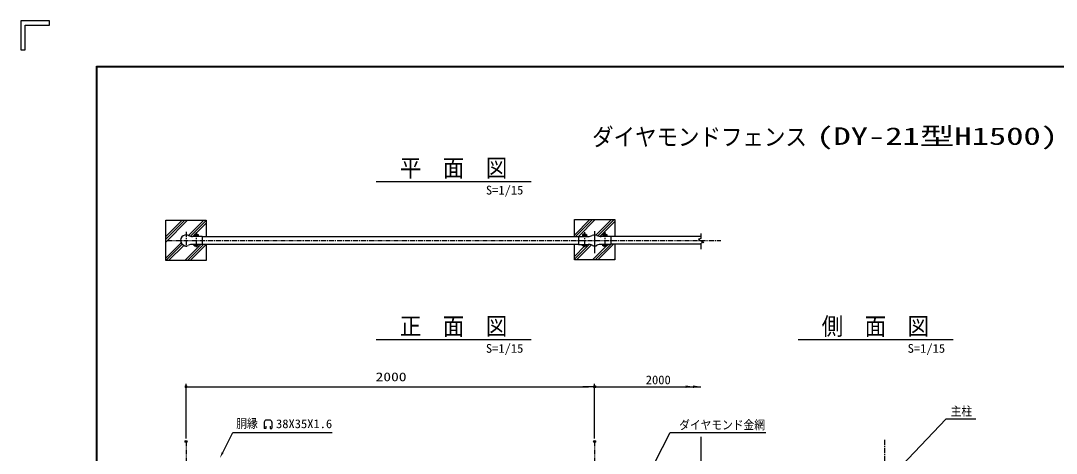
# Model space of a CAD drawing. Units: millimetres, scale not verified. Extents: x -4425 to 4425, y -3150 to 3150.
# Drawn here: x -4425 to 702, y 1010 to 3150 of the extents above; entities that cross this region are included whole.
import ezdxf
from ezdxf.enums import TextEntityAlignment as Align

# ---------------------------------------------------------------- set-up
doc = ezdxf.new("R2010")
doc.units = ezdxf.units.MM
doc.header["$LTSCALE"] = 20
doc.header["$PDMODE"] = 32
doc.header["$PDSIZE"] = 10
doc.linetypes.add('USER1', pattern=[2, 1.25, -0.25, 0.25, -0.25])
doc.linetypes.add('USER2', pattern=[4, 2.5, -0.5, 0.5, -0.5])
for name, color, linetype, lineweight in [('0-0_SUNPOU', 1, 'Continuous', 25), ('0-2_KOUZOU', 7, 'Continuous', 25), ('0-4_BUHIN', 7, 'Continuous', 25), ('0-5_BOLT', 3, 'Continuous', 25), ('0-6_KISO', 7, 'Continuous', 25), ('0-7_0', 1, 'Continuous', 25), ('0-9_WAKU', 7, 'Continuous', 25), ('0-A_HATCH', 4, 'Continuous', 25)]:
    doc.layers.add(name, color=color, linetype=linetype, lineweight=lineweight)
doc.layers.add('0-1_DEFPOINTS', color=7, linetype='Continuous')
doc.styles.add('ＭＳ ゴシック', font='')
doc.styles.get('ＭＳ ゴシック').set_extended_font_data('MS Gothic')

# ---------------------------------------------------------------- blocks, each defined once
blk = doc.blocks.new('M1')
at = {"layer": '0-0_SUNPOU'}
blk.add_line((-5, 0), (-38.58, 0), dxfattribs=at)
for points in [[(0, 0), (-5, 0), (-4.96, 0.63)], [(0, 0), (-4.96, -0.63), (-5, 0)], [(0, 0), (-4.96, 0.63), (-4.84, 1.24)], [(0, 0), (-4.84, -1.24), (-4.96, -0.63)], [(0, 0), (-4.84, 1.24), (-4.65, 1.84)], [(0, 0), (-4.65, -1.84), (-4.84, -1.24)], [(0, 0), (-4.65, 1.84), (-4.38, 2.41)], [(0, 0), (-4.38, -2.41), (-4.65, -1.84)], [(0, 0), (-4.38, 2.41), (-4.05, 2.94)], [(0, 0), (-4.05, -2.94), (-4.38, -2.41)], [(0, 0), (-4.05, 2.94), (-3.64, 3.42)], [(0, 0), (-3.64, -3.42), (-4.05, -2.94)], [(0, 0), (-3.64, 3.42), (-3.19, 3.85)], [(0, 0), (-3.19, -3.85), (-3.64, -3.42)], [(0, 0), (-3.19, 3.85), (-2.68, 4.22)], [(0, 0), (-2.68, -4.22), (-3.19, -3.85)], [(0, 0), (-2.68, 4.22), (-2.13, 4.52)], [(0, 0), (-2.13, -4.52), (-2.68, -4.22)], [(0, 0), (-2.13, 4.52), (-1.55, 4.76)], [(0, 0), (-1.55, -4.76), (-2.13, -4.52)], [(0, 0), (-1.55, 4.76), (-0.94, 4.91)], [(0, 0), (-0.94, -4.91), (-1.55, -4.76)], [(0, 0), (-0.94, 4.91), (-0.31, 4.99)], [(0, 0), (-0.31, -4.99), (-0.94, -4.91)], [(0, 0), (-0.31, 4.99), (0.31, 4.99)], [(0, 0), (0.31, -4.99), (-0.31, -4.99)], [(0, 0), (0.31, 4.99), (0.94, 4.91)], [(0, 0), (0.94, 4.91), (1.55, 4.76)], [(0, 0), (1.55, 4.76), (2.13, 4.52)], [(0, 0), (2.13, 4.52), (2.68, 4.22)], [(0, 0), (2.68, 4.22), (3.19, 3.85)], [(0, 0), (3.19, 3.85), (3.64, 3.42)], [(0, 0), (3.64, 3.42), (4.05, 2.94)], [(0, 0), (4.05, 2.94), (4.38, 2.41)], [(0, 0), (4.38, 2.41), (4.65, 1.84)], [(0, 0), (4.65, 1.84), (4.84, 1.24)], [(0, 0), (4.84, 1.24), (4.96, 0.63)], [(0, 0), (4.96, 0.63), (5, 0)], [(0, 0), (0.94, -4.91), (0.31, -4.99)], [(0, 0), (1.55, -4.76), (0.94, -4.91)], [(0, 0), (2.13, -4.52), (1.55, -4.76)], [(0, 0), (2.68, -4.22), (2.13, -4.52)], [(0, 0), (3.19, -3.85), (2.68, -4.22)], [(0, 0), (3.64, -3.42), (3.19, -3.85)], [(0, 0), (4.05, -2.94), (3.64, -3.42)], [(0, 0), (4.38, -2.41), (4.05, -2.94)], [(0, 0), (4.65, -1.84), (4.38, -2.41)], [(0, 0), (4.84, -1.24), (4.65, -1.84)], [(0, 0), (4.96, -0.63), (4.84, -1.24)], [(0, 0), (5, 0), (4.96, -0.63)]]:
    blk.add_solid(points, dxfattribs=at)
blk = doc.blocks.new('DB-MARK')
at = {"layer": '0-0_SUNPOU', "color": 3}
for p, q in [((-31.8, 56.95), (-31.8, 8.35)), ((-18.2, 5.35), (-28.8, 5.35)), ((-18.2, 25.15), (-18.2, 5.35)), ((13.8, 74.95), (-13.8, 74.95)), ((18.2, 25.15), (18.2, 5.35)), ((18.2, 5.35), (28.8, 5.35)), ((31.8, 56.95), (31.8, 8.35))]:
    blk.add_line(p, q, dxfattribs=at)
for centre, radius, start, end in [((-13.8, 56.95), 18, 90, 180), ((-28.8, 8.35), 3, 180, 270), ((13.8, 56.95), 18, 0, 90), ((28.8, 8.35), 3, 270, 0)]:
    blk.add_arc(centre, radius, start, end, dxfattribs=at)

msp = doc.modelspace()

# ---------------------------------------------------------------- linework, layer by layer
at = {"layer": '0-0_SUNPOU'}
for p, q in [((-2664.75, 2354.98), (-1897.3, 2354.98)), ((-2664.75, 1571.84), (-1897.3, 1571.84)), ((-576.72, 1571.84), (190.73, 1571.84)), ((-3606.82, 1083.14), (-3606.82, 1353.92)), ((-3576.82, 1338.92), (-1613.82, 1338.92)), ((-1583.82, 1083.14), (-1583.82, 1353.92)), ((-1553.82, 1338.92), (-1058.82, 1338.92)), ((-96.84, 913.58), (155.69, 1180.5)), ((155.69, 1180.5), (303.19, 1180.5)), ((-3425.16, 1013.6), (-3374.27, 1112.7)), ((-3374.27, 1112.7), (-2884.02, 1112.7)), ((-1326.85, 885.76), (-1210.31, 1112.7)), ((-1210.31, 1112.7), (-735.65, 1112.7))]:
    msp.add_line(p, q, dxfattribs=at)
for points in [[(-1133.82, 1345.17), (-1096.32, 1338.92), (-1133.82, 1332.67)], [(-1096.32, 1345.17), (-1058.82, 1338.92), (-1096.32, 1332.67)], [(-3420.71, 1011.32), (-3438.86, 986.91), (-3429.6, 1015.89)]]:
    msp.add_solid(points, dxfattribs=at)
at = {"layer": '0-1_DEFPOINTS'}
for p in [(-1583.82, 1338.92), (-3606.82, 1068.14), (-1583.82, 1068.14)]:
    msp.add_point(p, dxfattribs=at)
at = {"layer": '0-2_KOUZOU', "color": 1, "linetype": 'USER1'}
for p, q in [((-3606.82, 2105.74), (-3606.82, 2026.45)), ((-1583.82, 2105.74), (-1583.82, 2026.45)), ((-148.01, -788.91), (-148.01, 1077.53)), ((-3606.82, 1068.14), (-3606.82, -785.17)), ((-1583.82, 1068.14), (-1583.82, -791.09))]:
    msp.add_line(p, q, dxfattribs=at)
at = {"layer": '0-2_KOUZOU', "color": 1, "linetype": 'USER2'}
msp.add_line((-1583.82, 2108.75), (-1583.82, 1999.55), dxfattribs=at)
msp.add_line((-1583.82, 2108.75), (-1583.82, 1999.55), dxfattribs=at)
at = {"layer": '0-2_KOUZOU'}
for p, q in [((-3526.82, 2081.98), (-1663.82, 2081.98)), ((-1056.32, 2081.98), (-1503.82, 2081.98)), ((-3526.82, 2043.98), (-1663.82, 2043.98)), ((-1056.32, 2043.98), (-1503.82, 2043.98))]:
    msp.add_line(p, q, dxfattribs=at)
at = {"layer": '0-2_KOUZOU', "color": 3}
for p, q in [((-1056.32, 2072.9), (-1056.32, 2097.34)), ((-1056.32, 2018.98), (-1056.32, 2049.64)), ((-1055.86, 274.67), (-1055.86, 1090.38))]:
    msp.add_line(p, q, dxfattribs=at)
msp.add_lwpolyline([(-1056.32, 2072.9), (-1069.34, 2068.49), (-1043.98, 2052.79), (-1056.32, 2049.64)], dxfattribs=at)
at = {"layer": '0-4_BUHIN', "color": 1, "linetype": 'USER1'}
for p, q in [((-3556.82, 2103.9), (-3556.82, 2025.75)), ((-1633.82, 2103.9), (-1633.82, 2025.75)), ((-1533.82, 2103.9), (-1533.82, 2025.75)), ((-3699.32, 2062.98), (-958.9, 2062.98))]:
    msp.add_line(p, q, dxfattribs=at)
at = {"layer": '0-4_BUHIN'}
for p, q in [((-3526.82, 2082.73), (-3575.4, 2082.73)), ((-3526.82, 2082.73), (-3526.82, 2043.23)), ((-1663.82, 2082.73), (-1663.82, 2043.23)), ((-1663.82, 2082.73), (-1615.24, 2082.73)), ((-1503.82, 2082.73), (-1552.4, 2082.73)), ((-3526.82, 2043.23), (-3575.4, 2043.23)), ((-1663.82, 2043.23), (-1615.24, 2043.23))]:
    msp.add_line(p, q, dxfattribs=at)
msp.add_lwpolyline([(-1503.82, 2082.73), (-1503.82, 2043.23), (-1552.4, 2043.23)], dxfattribs=at)
for centre, radius, start, end in [((-3606.82, 2062.98), 27, 64.66832, 294.24963), ((-3574.56, 2131.13), 48.4, 244.66832, 270), ((-1616.08, 2131.13), 48.4, 270, 295.33168), ((-1583.82, 2062.98), 27, 64.66832, 115.33168), ((-1583.82, 2062.98), 27, 64.66832, 115.33168), ((-1551.56, 2131.13), 48.4, 244.66832, 270), ((-3574.56, 1994.83), 48.4, 90, 115.33168), ((-1616.08, 1994.83), 48.4, 64.66832, 90), ((-1583.82, 2062.98), 27, 244.66832, 294.24963), ((-1583.82, 2062.98), 27, 245.75037, 295.33168), ((-1551.56, 1994.83), 48.4, 90, 115.33168)]:
    msp.add_arc(centre, radius, start, end, dxfattribs=at)
at = {"layer": '0-5_BOLT'}
for p, q in [((-3567.32, 2084.73), (-3567.32, 2082.73)), ((-3546.32, 2084.73), (-3567.32, 2084.73)), ((-3546.32, 2082.73), (-3567.32, 2082.73)), ((-3564.17, 2092.73), (-3566.62, 2091.32)), ((-3566.62, 2091.32), (-3566.62, 2084.73)), ((-3549.47, 2092.73), (-3564.17, 2092.73)), ((-3561.82, 2091.32), (-3561.82, 2084.73)), ((-3551.82, 2091.32), (-3551.82, 2084.73)), ((-3549.47, 2092.73), (-3547.02, 2091.32)), ((-3549.47, 2092.73), (-3547.02, 2091.32)), ((-3547.02, 2091.32), (-3547.02, 2084.73)), ((-3546.32, 2084.73), (-3546.32, 2082.73)), ((-1644.32, 2084.73), (-1623.32, 2084.73)), ((-1644.32, 2084.73), (-1644.32, 2082.73)), ((-1644.32, 2082.73), (-1623.32, 2082.73)), ((-1641.17, 2092.73), (-1643.62, 2091.32)), ((-1641.17, 2092.73), (-1643.62, 2091.32)), ((-1643.62, 2091.32), (-1643.62, 2084.73)), ((-1641.17, 2092.73), (-1626.47, 2092.73)), ((-1638.82, 2091.32), (-1638.82, 2084.73)), ((-1628.82, 2091.32), (-1628.82, 2084.73)), ((-1626.47, 2092.73), (-1624.02, 2091.32)), ((-1624.02, 2091.32), (-1624.02, 2084.73)), ((-1623.32, 2084.73), (-1623.32, 2082.73)), ((-1523.32, 2084.73), (-1544.32, 2084.73)), ((-1544.32, 2084.73), (-1544.32, 2082.73)), ((-1541.17, 2092.73), (-1543.62, 2091.32)), ((-1526.47, 2092.73), (-1541.17, 2092.73)), ((-1538.82, 2091.32), (-1538.82, 2084.73)), ((-1528.82, 2091.32), (-1528.82, 2084.73)), ((-1526.47, 2092.73), (-1524.02, 2091.32)), ((-3561.82, 2043.23), (-3561.82, 2042.73)), ((-3561.82, 2043.23), (-3561.82, 2042.73)), ((-3561.82, 2036.65), (-3561.82, 2043.23)), ((-3551.82, 2043.23), (-3551.82, 2042.73)), ((-3551.82, 2043.23), (-3551.82, 2042.73)), ((-3551.82, 2036.65), (-3551.82, 2043.23)), ((-1638.82, 2043.23), (-1638.82, 2042.73)), ((-1638.82, 2043.23), (-1638.82, 2042.73)), ((-1638.82, 2036.65), (-1638.82, 2043.23)), ((-1628.82, 2043.23), (-1628.82, 2042.73)), ((-1628.82, 2043.23), (-1628.82, 2042.73)), ((-1628.82, 2036.65), (-1628.82, 2043.23)), ((-1543.62, 2036.65), (-1543.62, 2043.23)), ((-1541.17, 2035.23), (-1543.62, 2036.65)), ((-1526.47, 2035.23), (-1541.17, 2035.23)), ((-1538.82, 2036.65), (-1538.82, 2043.23)), ((-1538.82, 2043.23), (-1538.82, 2042.73)), ((-1538.82, 2043.23), (-1538.82, 2042.73)), ((-1528.82, 2036.65), (-1528.82, 2043.23)), ((-1528.82, 2043.23), (-1528.82, 2042.73)), ((-1528.82, 2043.23), (-1528.82, 2042.73)), ((-1526.47, 2035.23), (-1524.02, 2036.65)), ((-1524.02, 2036.65), (-1524.02, 2043.23))]:
    msp.add_line(p, q, dxfattribs=at)
for points in [[(-3549.47, 2092.73), (-3564.17, 2092.73), (-3566.62, 2091.32)], [(-1641.17, 2092.73), (-1626.47, 2092.73), (-1624.02, 2091.32)], [(-1523.32, 2084.73), (-1523.32, 2082.73), (-1544.32, 2082.73)], [(-1526.47, 2092.73), (-1541.17, 2092.73), (-1543.62, 2091.32), (-1543.62, 2084.73)], [(-1526.47, 2092.73), (-1524.02, 2091.32), (-1524.02, 2084.73)], [(-3549.47, 2035.23), (-3564.17, 2035.23), (-3566.62, 2036.65), (-3566.62, 2043.23)], [(-3549.47, 2035.23), (-3547.02, 2036.65), (-3547.02, 2043.23)], [(-1641.17, 2035.23), (-1643.62, 2036.65), (-1643.62, 2043.23)], [(-1641.17, 2035.23), (-1626.47, 2035.23), (-1624.02, 2036.65), (-1624.02, 2043.23)]]:
    msp.add_lwpolyline(points, dxfattribs=at)
for centre, radius, start, end in [((-3564.04, 2090.28), 2.45, 24.94299, 92.968), ((-3564.04, 2090.28), 2.45, 24.94299, 92.968), ((-3556.82, 2085.46), 10, 46.67952, 133.32048), ((-3556.82, 2083.19), 9.54, 58.40741, 121.59259), ((-3556.82, 2083.19), 9.54, 58.40741, 121.59259), ((-3549.6, 2090.28), 2.45, 87.032, 155.05701), ((-3549.6, 2090.28), 2.45, 87.032, 155.05701), ((-1641.04, 2090.28), 2.45, 24.94299, 92.968), ((-1641.04, 2090.28), 2.45, 24.94299, 92.968), ((-1633.82, 2085.46), 10, 46.67952, 133.32048), ((-1633.82, 2083.19), 9.54, 58.40741, 121.59259), ((-1633.82, 2083.19), 9.54, 58.40741, 121.59259), ((-1626.6, 2090.28), 2.45, 87.032, 155.05701), ((-1626.6, 2090.28), 2.45, 87.032, 155.05701), ((-1541.04, 2090.28), 2.45, 24.94299, 92.968), ((-1541.04, 2090.28), 2.45, 24.94299, 92.968), ((-1533.82, 2085.46), 10, 46.67952, 133.32048), ((-1533.82, 2083.19), 9.54, 58.40741, 121.59259), ((-1533.82, 2083.19), 9.54, 58.40741, 121.59259), ((-1526.6, 2090.28), 2.45, 87.032, 155.05701), ((-1526.6, 2090.28), 2.45, 87.032, 155.05701), ((-3564.04, 2037.68), 2.45, 267.032, 335.05701), ((-3556.82, 2044.78), 9.54, 238.40741, 301.59259), ((-3549.6, 2037.68), 2.45, 204.94299, 272.968), ((-1641.04, 2037.68), 2.45, 267.032, 335.05701), ((-1633.82, 2044.78), 9.54, 238.40741, 301.59259), ((-1626.6, 2037.68), 2.45, 204.94299, 272.968), ((-1541.04, 2037.68), 2.45, 267.032, 335.05701), ((-1533.82, 2044.78), 9.54, 238.40741, 301.59259), ((-1526.6, 2037.68), 2.45, 204.94299, 272.968)]:
    msp.add_arc(centre, radius, start, end, dxfattribs=at)
at = {"layer": '0-6_KISO'}
for points in [[(-3506.82, 2043.98), (-3506.82, 1962.98), (-3706.82, 1962.98), (-3706.82, 2162.98), (-3506.82, 2162.98), (-3506.82, 2081.98)], [(-1683.82, 2081.98), (-1683.82, 2166.09), (-1483.82, 2166.09), (-1483.82, 2081.98)], [(-1483.82, 2043.98), (-1483.82, 1966.09), (-1683.82, 1966.09), (-1683.82, 2043.98)]]:
    msp.add_lwpolyline(points, dxfattribs=at)
at = {"layer": '0-7_0'}
msp.add_line((-1583.82, 1083.14), (-1583.82, 1353.92), dxfattribs=at)
at = {"layer": '0-9_WAKU'}
for p, q in [((-4281.91, 3149.96), (-4425.16, 3149.96)), ((-4403.67, 3006.71), (-4403.67, 3128.47)), ((-4048.16, 2922.96), (4197.84, 2922.96)), ((-4048.16, -2923.04), (-4048.16, 2922.96))]:
    msp.add_line(p, q, dxfattribs=at)
for points in [[(-4425.16, 3149.96), (-4425.16, 3006.71), (-4403.67, 3006.71)], [(-4403.67, 3128.47), (-4281.91, 3128.47), (-4281.91, 3149.96)], [(-4046.16, -2921.04), (-4046.16, 2920.96), (4195.84, 2920.96)]]:
    msp.add_lwpolyline(points, dxfattribs=at)
msp.add_lwpolyline([(-4050.16, 2924.96), (4199.84, 2924.96), (4199.84, -2925.04), (-4050.16, -2925.04)], close=True, dxfattribs=at)
at = {"layer": '0-A_HATCH'}
for p, q in [((-3706.82, 2161.03), (-3704.87, 2162.98)), ((-3706.82, 2054.96), (-3598.8, 2162.98)), ((-3706.82, 2068.22), (-3612.06, 2162.98)), ((-3706.82, 2081.48), (-3625.32, 2162.98)), ((-3594.97, 2087.27), (-3519.25, 2162.98)), ((-3584.98, 2084), (-3506.82, 2162.16)), ((-1683.82, 2089.22), (-1606.95, 2166.09)), ((-1677.81, 2081.98), (-1593.69, 2166.09)), ((-1663.8, 2082.73), (-1580.44, 2166.09)), ((-1577.76, 2089.22), (-1500.89, 2166.09)), ((-1567.99, 2085.73), (-1487.63, 2166.09)), ((-1557.31, 2083.16), (-1483.82, 2156.64)), ((-3562.99, 2092.73), (-3506.82, 2148.9)), ((-3706.82, 1975.41), (-3631.04, 2051.19)), ((-3572.99, 2082.73), (-3566.62, 2089.1)), ((-1664.55, 2081.98), (-1663.82, 2082.71)), ((-3705.99, 1962.98), (-3625.42, 2043.55)), ((-3692.74, 1962.98), (-3617.43, 2038.29)), ((-3613.19, 1962.98), (-3532.94, 2043.23)), ((-3599.93, 1962.98), (-3518.93, 2043.98)), ((-3586.67, 1962.98), (-3506.82, 2042.83)), ((-1683.82, 1969.9), (-1610.87, 2042.85)), ((-1683.82, 1983.16), (-1631.75, 2035.23)), ((-1674.37, 1966.09), (-1600.07, 2040.39)), ((-1624.02, 2042.96), (-1623.75, 2043.23)), ((-1594.82, 1966.09), (-1524.6, 2036.31)), ((-1581.56, 1966.09), (-1504.42, 2043.23)), ((-1568.3, 1966.09), (-1490.41, 2043.98)), ((-1524.02, 2036.89), (-1517.68, 2043.23)), ((-1503.82, 2043.83), (-1503.67, 2043.98)), ((-3507.12, 1962.98), (-3506.82, 1963.28)), ((-1488.75, 1966.09), (-1483.82, 1971.03))]:
    msp.add_line(p, q, dxfattribs=at)

# ---------------------------------------------------------------- block references
at = {"layer": '0-0_SUNPOU', "xscale": 1.5, "yscale": 1.5, "rotation": 180}
msp.add_blockref('M1', (-3606.82, 1338.92), dxfattribs=at)
at = {"layer": '0-0_SUNPOU'}
for name, p, xscale, yscale in [('M1', (-1583.82, 1338.92), 1.5, 1.5), ('DB-MARK', (-3200.36, 1128.84), 0.6, 0.6)]:
    msp.add_blockref(name, p, dxfattribs=dict(at, xscale=xscale, yscale=yscale))
at = {"layer": '0-7_0', "xscale": 1.5, "yscale": 1.5, "rotation": 180}
msp.add_blockref('M1', (-1583.82, 1338.92), dxfattribs=at)

# ---------------------------------------------------------------- texts
at = {"layer": '0-0_SUNPOU', "color": 7, "style": 'ＭＳ ゴシック'}
for s, width, p in [('ダイヤモンドフェンス', 0.9, (-1596.71, 2505.7)), ('(DY-21型H1500)', 1.45, (-486.96, 2509.7)), ('平\u3000面\u3000図', 0.9, (-2548.04, 2352.08)), ('側\u3000面\u3000図', 0.9, (-460.01, 1568.94)), ('正\u3000面\u3000図', 0.9, (-2548.04, 1568.94))]:
    msp.add_text(s, height=86.66, dxfattribs=dict(at, width=width)).set_placement(p, align=Align.BOTTOM_LEFT)
at = {"layer": '0-0_SUNPOU', "color": 3, "style": 'ＭＳ ゴシック'}
for s, width, p in [('S=1/15', 1.05, (-2122.21, 2277.01)), ('S=1/15', 1.05, (-2122.21, 1493.88)), ('S=1/15', 1.05, (-34.18, 1493.88)), ('2000', 1.3, (-2668.18, 1353.09)), ('2000', 1.05, (-1330.65, 1338.09)), ('主柱', 0.9, (178.77, 1182.67)), ('胴縁  ', 0.9, (-3357.99, 1122.09)), ('38X35X1.6', 1.05, (-3161.25, 1120.89)), ('ダイヤモンド金網', 0.9, (-1165.36, 1114.87))]:
    msp.add_text(s, height=43.26, dxfattribs=dict(at, width=width)).set_placement(p, align=Align.BOTTOM_LEFT)

doc.saveas('drawing.dxf')
